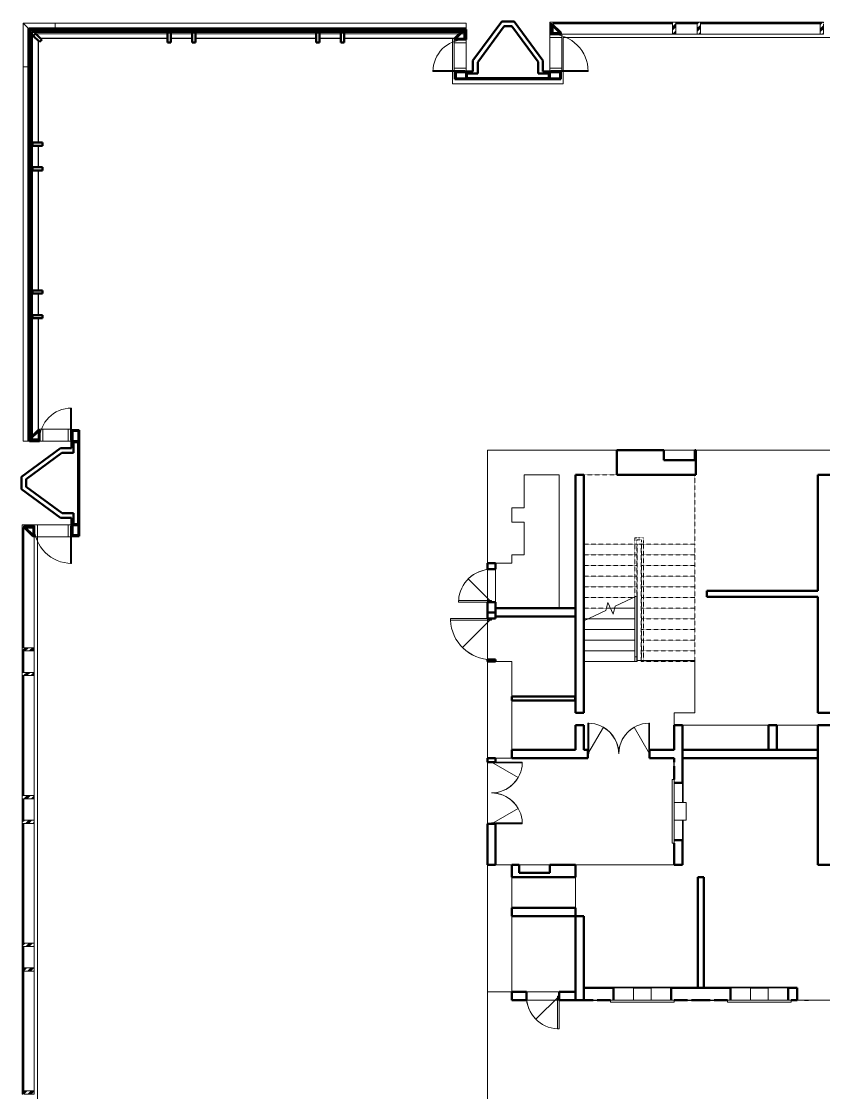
# Model space of a CAD drawing. Header units: millimetres. Extents: x 8533 to 398112, y -117646 to 105276.
# Drawn here: x 13610 to 33150, y 79175 to 105276 of the extents above; entities that cross this region are included whole.
import ezdxf

# ---------------------------------------------------------------- set-up
doc = ezdxf.new("R2010")
doc.units = ezdxf.units.MM
doc.linetypes.add('架空线', pattern=[3.97, 2.38, -1.59])
for name, color, linetype, lineweight in [('A-DOOR', 31, 'Continuous', 13), ('A-FLOR', 192, 'Continuous', 13), ('A-FLOR-HRAL', 11, 'Continuous', 13), ('A-GENM', 13, 'Continuous', 13), ('A-GLAZ', 151, 'Continuous', 13), ('A-GLAZ-CURT', 52, 'Continuous', 13), ('A-GLAZ-CWMG', 51, 'Continuous', 13), ('A-WALL', 113, 'Continuous', 13), ('A-WALL-PATT', 111, 'Continuous', 13), ('S-STRS', 31, 'Continuous', 13), ('S-STRS-MBND', 31, '架空线', 13)]:
    doc.layers.add(name, color=color, linetype=linetype, lineweight=lineweight)
pattern_1 = [(0, (0, 0), (0, 100), [])]

# ---------------------------------------------------------------- blocks, each defined once
blk = doc.blocks.new('防火门A-单扇1 - 单扇防火门-FM甲0822MW-1954365-10F_ARC_46_000_')
at = {"layer": 'A-GENM'}
for p, q in [((400, 0), (-166, -566)), ((400, 0), (360, 0)), ((360, 0), (360, -800)), ((400, -800), (400, -100)), ((360, -800), (400, -800))]:
    blk.add_line(p, q, dxfattribs=at)
for end in [267.134, 225]:
    blk.add_arc((400, 0), 800, 180, end, dxfattribs=at)
blk = doc.blocks.new('防火门A-双扇1 - 双扇防火门-FM甲1523KQ-1601239-10F_ARC_46_000_')
at = {"layer": 'A-GENM'}
for p, q in [((-750, 100), (-750, 750)), ((-750, 750), (-730, 750)), ((-750, 0), (-375, 650)), ((-730, 750), (-730, 0)), ((750, 0), (375, 650)), ((730, 0), (730, 750)), ((730, 750), (750, 750)), ((750, 750), (750, 100)), ((-730, 0), (-750, 0)), ((750, 0), (730, 0))]:
    blk.add_line(p, q, dxfattribs=at)
for centre, start, end in [((-750, 0), 0, 88.4719), ((-750, 0), 0, 60), ((750, 0), 91.5281, 180), ((750, 0), 120, 180)]:
    blk.add_arc(centre, 750, start, end, dxfattribs=at)
blk = doc.blocks.new('大门构件2 - 大门构件-1944663-10F_ARC_46_000_')
at = {"layer": 'A-WALL', "lineweight": 50}
for p, q in [((25310, -13020), (24610, -13971)), ((25610, -13020), (25310, -13020)), ((26310, -13971), (25610, -13020)), ((24725, -14011), (25368, -13135)), ((25368, -13135), (25552, -13135)), ((25552, -13135), (26195, -14008)), ((24610, -13971), (24610, -14241)), ((24725, -14291), (24725, -14011)), ((26195, -14008), (26195, -14290)), ((26310, -14240), (26310, -13971)), ((24610, -14241), (24460, -14241)), ((24460, -14241), (24460, -14291)), ((24460, -14291), (24725, -14291)), ((26195, -14290), (26460, -14290)), ((26460, -14240), (26310, -14240)), ((26460, -14290), (26460, -14240)), ((26460, -14400), (24460, -14400)), ((24460, -14400), (24460, -14430)), ((24460, -14430), (26460, -14430)), ((26460, -14430), (26460, -14400)), ((14560, -23420), (13610, -24120)), ((14830, -23420), (14560, -23420)), ((14880, -23270), (14830, -23270)), ((14830, -23270), (14830, -23420)), ((14880, -23535), (14880, -23270)), ((15020, -23270), (14990, -23270)), ((14990, -23270), (14990, -25270)), ((15020, -25270), (15020, -23270)), ((13725, -24178), (14598, -23535)), ((14598, -23535), (14880, -23535)), ((13610, -24120), (13610, -24420)), ((13725, -24362), (13725, -24178)), ((13610, -24420), (14560, -25120)), ((14601, -25005), (13725, -24362)), ((14881, -25005), (14601, -25005)), ((14881, -25270), (14881, -25005)), ((14560, -25120), (14831, -25120)), ((14831, -25120), (14831, -25270)), ((14831, -25270), (14881, -25270)), ((14990, -25270), (15020, -25270))]:
    blk.add_line(p, q, dxfattribs=at)
blk = doc.blocks.new('电梯门 造型 3 - 电梯门 造型 3-2034029-10F_ARC_46_000_')
at = {"layer": 'A-DOOR'}
for p, q in [((-775, 150), (775, 150)), ((-775, 150), (-775, 100)), ((775, 100), (-775, 100)), ((-215, 100), (-215, -192)), ((215, 100), (215, -192)), ((775, 100), (775, 150)), ((1200, 105), (1100, 105)), ((1100, 105), (1100, 100)), ((1100, 100), (1200, 100)), ((1126, 107), (1126, 105)), ((1126, 107), (1127, 107)), ((1127, 107), (1126, 107)), ((1126, 107), (1126, 105)), ((1126, 107), (1176, 107)), ((1127, 107), (1126, 107)), ((1127, 108), (1151, 108)), ((1127, 105), (1127, 108)), ((1151, 108), (1174, 108)), ((1151, 108), (1151, 105)), ((1174, 108), (1174, 105)), ((1175, 107), (1176, 107)), ((1176, 107), (1175, 107)), ((1176, 107), (1175, 107)), ((1176, 105), (1176, 107)), ((1176, 105), (1176, 107)), ((1200, 100), (1200, 105)), ((-215, -100), (-700, -100)), ((-700, -100), (-700, -120)), ((-700, -120), (-215, -120)), ((215, -192), (-215, -192)), ((700, -100), (215, -100)), ((215, -120), (700, -120)), ((700, -120), (700, -100))]:
    blk.add_line(p, q, dxfattribs=at)
blk = doc.blocks.new('电梯门 造型 3 - 电梯门 造型 3-2034079-10F_ARC_46_000_')
at = {"layer": 'A-DOOR'}
for p, q in [((-1200, 155), (-1200, 150)), ((-1100, 155), (-1200, 155)), ((-1200, 150), (-1100, 150)), ((-1176, 157), (-1176, 155)), ((-1175, 157), (-1176, 157)), ((-1176, 157), (-1175, 157)), ((-1176, 157), (-1176, 155)), ((-1175, 157), (-1176, 157)), ((-1176, 157), (-1126, 157)), ((-1174, 158), (-1151, 158)), ((-1174, 155), (-1174, 158)), ((-1151, 158), (-1127, 158)), ((-1151, 155), (-1151, 158)), ((-1127, 158), (-1127, 155)), ((-1126, 157), (-1127, 157)), ((-1127, 157), (-1126, 157)), ((-1126, 157), (-1127, 157)), ((-1126, 155), (-1126, 157)), ((-1126, 155), (-1126, 157)), ((-1100, 150), (-1100, 155)), ((-775, 200), (775, 200)), ((-775, 200), (-775, 150)), ((775, 150), (-775, 150)), ((-215, 150), (-215, -142)), ((215, 150), (215, -142)), ((775, 150), (775, 200)), ((1200, 155), (1100, 155)), ((1100, 155), (1100, 150)), ((1100, 150), (1200, 150)), ((1126, 157), (1126, 155)), ((1126, 157), (1127, 157)), ((1127, 157), (1126, 157)), ((1126, 157), (1126, 155)), ((1126, 157), (1176, 157)), ((1127, 157), (1126, 157)), ((1127, 158), (1151, 158)), ((1127, 155), (1127, 158)), ((1151, 158), (1174, 158)), ((1151, 158), (1151, 155)), ((1174, 158), (1174, 155)), ((1175, 157), (1176, 157)), ((1176, 157), (1175, 157)), ((1176, 157), (1175, 157)), ((1176, 155), (1176, 157)), ((1176, 155), (1176, 157)), ((1200, 150), (1200, 155)), ((0, -150), (-700, -150)), ((-700, -150), (-700, -170)), ((-700, -170), (0, -170)), ((215, -142), (-215, -142)), ((700, -150), (0, -150)), ((0, -150), (0, -170)), ((0, -170), (0, -150)), ((0, -170), (700, -170)), ((700, -170), (700, -150))]:
    blk.add_line(p, q, dxfattribs=at)
blk = doc.blocks.new('防火门A-双扇1 - 双扇防火门-FM甲1523MW-1698228-10F_ARC_46_000_')
at = {"layer": 'A-GENM'}
for p, q in [((-750, 100), (-750, 750)), ((-750, 750), (-730, 750)), ((-750, 0), (-375, 650)), ((-730, 750), (-730, 0)), ((750, 0), (375, 650)), ((730, 0), (730, 750)), ((730, 750), (750, 750)), ((750, 750), (750, 100)), ((-730, 0), (-750, 0)), ((750, 0), (730, 0))]:
    blk.add_line(p, q, dxfattribs=at)
for centre, start, end in [((-750, 0), 0, 88.4719), ((-750, 0), 0, 60), ((750, 0), 91.5281, 180), ((750, 0), 120, 180)]:
    blk.add_arc(centre, 750, start, end, dxfattribs=at)
blk = doc.blocks.new('G2 - G26-1945658-10F_ARC_46_000_')
at = {"layer": 'A-WALL-PATT'}
h = blk.add_hatch(dxfattribs=at)
h.set_pattern_fill('FP_1', color=256, style=0, pattern_type=2)
h.set_pattern_definition(pattern_1)
h.paths.add_polyline_path([(13822, -14124), (13865, -14124), (13865, -13276), (14434, -13276), (14434, -13233), (13822, -13233), (13822, -13427)], flags=0)
h = blk.add_hatch(dxfattribs=at)
h.set_pattern_fill('FP_1', color=256, style=0, pattern_type=2)
h.set_pattern_definition(pattern_1)
h.paths.add_polyline_path([(13865, -23250), (13865, -14124), (13822, -14124), (13822, -23250), (13855, -23250)], flags=0)
at = {"layer": 'A-WALL'}
for p, q in [((14434, -13064), (13654, -13064)), ((13654, -13064), (13785, -13195)), ((13654, -14124), (13654, -13064)), ((13766, -13195), (13778, -13195)), ((13766, -13195), (13766, -23250)), ((13778, -13195), (13798, -13195)), ((13778, -23250), (13778, -13195)), ((13798, -13189), (13798, -13176)), ((24440, -13176), (13798, -13176)), ((13798, -13209), (13798, -13189)), ((13798, -13189), (24440, -13189)), ((13798, -13195), (13798, -23250)), ((13798, -13209), (13822, -13233)), ((24440, -13209), (13798, -13209)), ((13938, -13295), (13955, -13312)), ((14434, -13064), (14434, -13176)), ((14434, -13176), (14434, -13064)), ((14434, -13064), (24440, -13064)), ((14434, -13209), (14434, -13233)), ((14434, -13233), (14434, -13209)), ((17172, -13288), (17172, -13276)), ((17252, -13276), (17252, -13288)), ((17771, -13288), (17771, -13276)), ((17851, -13276), (17851, -13288)), ((20792, -13288), (20792, -13276)), ((20872, -13276), (20872, -13288)), ((21391, -13288), (21391, -13276)), ((21471, -13276), (21471, -13288)), ((24440, -13064), (24440, -13176)), ((24440, -13176), (24440, -13189)), ((24440, -13189), (24440, -13209)), ((24440, -13209), (24440, -13218)), ((13898, -13368), (13880, -13350)), ((13964, -13321), (17172, -13321)), ((14017, -13490), (14017, -15974)), ((14028, -15974), (14028, -13501)), ((17172, -13427), (14068, -13427)), ((14078, -13438), (17172, -13438)), ((17252, -13321), (17771, -13321)), ((17771, -13427), (17252, -13427)), ((17252, -13438), (17771, -13438)), ((17851, -13321), (20792, -13321)), ((20792, -13427), (17851, -13427)), ((17851, -13438), (20792, -13438)), ((20872, -13321), (21391, -13321)), ((21391, -13427), (20872, -13427)), ((20872, -13438), (21391, -13438)), ((21471, -13321), (24276, -13321)), ((24170, -13427), (21471, -13427)), ((21471, -13438), (24169, -13438)), ((24187, -13438), (24400, -13438)), ((24400, -13427), (24198, -13427)), ((24305, -13321), (24400, -13321)), ((13766, -14124), (13654, -14124)), ((13654, -23250), (13654, -14124)), ((13654, -14124), (13766, -14124)), ((13822, -14124), (13798, -14124)), ((13798, -14124), (13822, -14124)), ((13865, -15974), (13878, -15974)), ((13878, -16054), (13865, -16054)), ((14017, -16054), (14017, -16574)), ((14028, -16574), (14028, -16054)), ((13865, -16574), (13878, -16574)), ((13878, -16654), (13865, -16654)), ((14017, -16654), (14017, -19574)), ((14028, -19574), (14028, -16654)), ((13865, -19574), (13878, -19574)), ((13878, -19654), (13865, -19654)), ((14017, -19654), (14017, -20174)), ((14028, -20174), (14028, -19654)), ((13865, -20174), (13878, -20174)), ((13878, -20254), (13865, -20254)), ((14017, -20254), (14017, -22979)), ((14028, -22979), (14028, -20254)), ((14017, -23007), (14017, -23210)), ((14028, -23210), (14028, -22996)), ((13766, -23250), (13654, -23250)), ((13778, -23250), (13766, -23250)), ((13798, -23250), (13778, -23250)), ((13806, -23250), (13798, -23250))]:
    blk.add_line(p, q, dxfattribs=at)
at = {"layer": 'A-WALL', "lineweight": 50}
for p, q in [((14434, -13233), (13822, -13233)), ((13822, -13233), (13822, -14124)), ((13865, -14124), (13865, -13276)), ((13865, -13276), (14434, -13276)), ((14434, -13276), (14434, -13233)), ((14434, -13233), (14434, -13276)), ((24440, -13233), (14434, -13233)), ((14434, -13276), (24440, -13276)), ((17252, -13288), (17172, -13288)), ((17172, -13288), (17172, -13537)), ((17252, -13537), (17252, -13288)), ((17851, -13288), (17771, -13288)), ((17771, -13288), (17771, -13537)), ((17851, -13537), (17851, -13288)), ((20872, -13288), (20792, -13288)), ((20792, -13288), (20792, -13537)), ((20872, -13537), (20872, -13288)), ((21471, -13288), (21391, -13288)), ((21391, -13288), (21391, -13537)), ((21471, -13537), (21471, -13288)), ((24379, -13218), (24169, -13428)), ((24183, -13443), (24387, -13238)), ((24440, -13218), (24379, -13218)), ((24387, -13238), (24400, -13238)), ((24400, -13238), (24400, -13443)), ((24440, -13463), (24440, -13218)), ((24440, -13276), (24440, -13233)), ((26541, -13084), (26500, -13084)), ((26500, -13084), (26500, -13329)), ((26520, -13309), (26520, -13104)), ((26520, -13104), (26532, -13104)), ((26737, -13309), (26520, -13309)), ((26532, -13104), (26737, -13309)), ((26751, -13294), (26541, -13084)), ((26751, -13329), (26751, -13294)), ((13955, -13312), (13898, -13368)), ((13898, -13368), (14047, -13521)), ((14104, -13465), (13955, -13312)), ((14047, -13521), (14104, -13465)), ((17172, -13537), (17252, -13537)), ((17771, -13537), (17851, -13537)), ((20792, -13537), (20872, -13537)), ((21391, -13537), (21471, -13537)), ((24169, -13428), (24169, -13463)), ((24169, -13463), (24440, -13463)), ((24400, -13443), (24183, -13443)), ((26500, -13329), (26751, -13329)), ((13822, -14124), (13865, -14124)), ((13865, -14124), (13822, -14124)), ((13822, -14124), (13822, -23250)), ((13865, -23250), (13865, -14124)), ((24169, -14240), (24169, -14430)), ((24189, -14410), (24189, -14260)), ((24189, -14260), (24440, -14260)), ((24460, -14240), (24412, -14240)), ((24440, -14260), (24440, -14410)), ((24460, -14430), (24460, -14240)), ((26508, -14240), (26460, -14240)), ((26460, -14240), (26460, -14430)), ((26480, -14410), (26480, -14260)), ((26480, -14260), (26731, -14260)), ((26731, -14260), (26731, -14410)), ((26751, -14430), (26751, -14240)), ((24169, -14430), (24460, -14430)), ((24440, -14410), (24189, -14410)), ((26460, -14430), (26751, -14430)), ((26731, -14410), (26480, -14410)), ((14126, -15974), (13878, -15974)), ((13878, -15974), (13878, -16054)), ((13878, -16054), (14126, -16054)), ((14126, -16054), (14126, -15974)), ((14126, -16574), (13878, -16574)), ((13878, -16574), (13878, -16654)), ((13878, -16654), (14126, -16654)), ((14126, -16654), (14126, -16574)), ((14126, -19574), (13878, -19574)), ((13878, -19574), (13878, -19654)), ((14126, -19654), (14126, -19574)), ((13878, -19654), (14126, -19654)), ((14126, -20174), (13878, -20174)), ((13878, -20174), (13878, -20254)), ((13878, -20254), (14126, -20254)), ((14126, -20254), (14126, -20174)), ((14016, -22979), (13806, -23189)), ((13806, -23189), (13806, -23250)), ((13826, -23197), (14031, -22993)), ((13826, -23210), (13826, -23197)), ((14031, -23210), (13826, -23210)), ((14051, -22979), (14016, -22979)), ((14031, -22993), (14031, -23210)), ((14051, -23250), (14051, -22979)), ((15020, -22979), (14830, -22979)), ((14830, -23222), (14830, -23270)), ((14850, -23250), (14850, -22999)), ((14850, -22999), (15000, -22999)), ((15000, -22999), (15000, -23250)), ((15020, -23270), (15020, -22979)), ((13806, -23250), (14051, -23250)), ((13822, -23250), (13865, -23250)), ((14830, -23270), (15020, -23270)), ((15000, -23250), (14850, -23250)), ((13921, -25311), (13676, -25311)), ((13676, -25311), (13676, -25352)), ((13921, -25562), (13921, -25311)), ((15020, -25271), (14830, -25271)), ((14830, -25271), (14830, -25318)), ((14850, -25291), (15000, -25291)), ((14850, -25542), (14850, -25291)), ((15000, -25291), (15000, -25542)), ((15020, -25562), (15020, -25271)), ((13676, -25352), (13886, -25562)), ((13696, -25343), (13696, -25331)), ((13696, -25331), (13901, -25331)), ((13901, -25548), (13696, -25343)), ((13886, -25562), (13921, -25562)), ((13901, -25331), (13901, -25548)), ((14830, -25562), (15020, -25562)), ((15000, -25542), (14850, -25542))]:
    blk.add_line(p, q, dxfattribs=at)
blk = doc.blocks.new('系统嵌板 - 玻璃-1965341-10F_ARC_46_000_')
at = {"layer": 'A-GLAZ-CURT'}
h = blk.add_hatch(dxfattribs=at)
h.set_pattern_fill('FP_4', color=256, style=0, pattern_type=2)
h.set_pattern_definition([(90, (-26825.57, -13657.36), (-100, 6e-15), [])])
h.paths.add_polyline_path([(1455, 13), (-1455, 13), (-1455, -13), (1455, -13), (1455, -4)], flags=0)
at = {"layer": 'A-GLAZ-CURT', "lineweight": 18}
for p, q in [((1455, 13), (-1455, 13)), ((-1455, 13), (-1455, -13)), ((1455, -13), (1455, 13)), ((-1455, -13), (1455, -13))]:
    blk.add_line(p, q, dxfattribs=at)
blk = doc.blocks.new('窗嵌板_上悬无框铝窗 - 窗嵌板_上悬无框铝窗-1965342-10F_ARC_46_000_')
at = {"layer": 'A-GLAZ'}
for p, q in [((-260, -12.5), (-260, 12.5)), ((-260, 12.5), (260, 12.5)), ((260, 12.5), (260, -12.5)), ((260, -12.5), (-260, -12.5))]:
    blk.add_line(p, q, dxfattribs=at)
blk = doc.blocks.new('系统嵌板 - 玻璃-1965070-10F_ARC_46_000_')
at = {"layer": 'A-GLAZ-CURT'}
h = blk.add_hatch(dxfattribs=at)
h.set_pattern_fill('FP_5', color=256, style=0, pattern_type=2)
h.set_pattern_definition([(90, (-30420.72, -13657.36), (-100, 6e-15), [])])
h.paths.add_polyline_path([(1460, 13), (-1460, 13), (-1460, -13), (1460, -13), (1460, -4)], flags=0)
at = {"layer": 'A-GLAZ-CURT', "lineweight": 18}
for p, q in [((1460, 13), (-1460, 13)), ((-1460, 13), (-1460, -13)), ((1460, -13), (1460, 13)), ((-1460, -13), (1460, -13))]:
    blk.add_line(p, q, dxfattribs=at)
blk = doc.blocks.new('系统嵌板 - 玻璃-V4-10F_ARC_46_000_')
at = {"layer": 'A-GLAZ-CURT'}
h = blk.add_hatch(dxfattribs=at)
h.set_pattern_fill('FP_6', color=256, style=0, pattern_type=2)
h.set_pattern_definition([(90, (-34020.72, -13657.36), (-100, 6e-15), [])])
h.paths.add_polyline_path([(1460, -13), (1460, 13), (-1460, 13), (-1460, -13), (333, -13)], flags=0)
at = {"layer": 'A-GLAZ-CURT', "lineweight": 18}
for p, q in [((1460, 13), (-1460, 13)), ((-1460, 13), (-1460, -13)), ((1460, -13), (1460, 13)), ((-1460, -13), (1460, -13))]:
    blk.add_line(p, q, dxfattribs=at)
blk = doc.blocks.new('系统嵌板 - 玻璃-V5-10F_ARC_46_000_')
at = {"layer": 'A-GLAZ-CURT'}
h = blk.add_hatch(dxfattribs=at)
h.set_pattern_fill('FP_7', color=256, style=0, pattern_type=2)
h.set_pattern_definition([(90, (-37620.72, -13657.36), (-100, 6e-15), [])])
h.paths.add_polyline_path([(1460, -4), (1460, 13), (-1460, 13), (-1460, -12), (1460, -12)], flags=0)
at = {"layer": 'A-GLAZ-CURT', "lineweight": 18}
for p, q in [((1460, 13), (-1460, 13)), ((-1460, 13), (-1460, -12)), ((1460, -12), (1460, 13)), ((-1460, -12), (1460, -12))]:
    blk.add_line(p, q, dxfattribs=at)
blk = doc.blocks.new('矩形竖梃 - 80 x 292-V6-10F_ARC_46_000_')
at = {"layer": 'A-GLAZ-CWMG'}
h = blk.add_hatch(dxfattribs=at)
h.set_pattern_fill('FP_9', color=256, style=0, pattern_type=2)
h.set_pattern_definition([(315, (25290.43, 13657.36), (88.38835, 88.38835), []), (315, (25290.43, 13626.11), (176.7767, 0), []), (315, (25290.43, 13688.61), (176.7767, 0), [])])
h.paths.add_polyline_path([(-80, -229), (-80, -264), (0, -264), (0, 28), (-80, 28), (-80, -37), (-61, -19), (-53, -39), (-80, -66), (-80, -75)], flags=0)
for p, q in [((0, 28), (-80, 28)), ((-80, 28), (-80, -264)), ((0, -264), (0, 28)), ((-80, -264), (0, -264))]:
    blk.add_line(p, q, dxfattribs=at)
blk = doc.blocks.new('矩形竖梃 - 80 x 292-V10-10F_ARC_46_000_')
at = {"layer": 'A-GLAZ-CWMG'}
for p, q in [((13629, -39081), (13629, -36161)), ((13921, -36161), (13921, -39081))]:
    blk.add_line(p, q, dxfattribs=at)
blk = doc.blocks.new('矩形竖梃 - 80 x 292-V9-10F_ARC_46_000_')
at = {"layer": 'A-GLAZ-CWMG'}
for p, q in [((13629, -39681), (13629, -39161)), ((13921, -39161), (13921, -39681))]:
    blk.add_line(p, q, dxfattribs=at)
blk = doc.blocks.new('矩形竖梃 - 80 x 292-1965288-10F_ARC_46_000_')
at = {"layer": 'A-GLAZ-CWMG'}
for p, q in [((13629, -28281), (13629, -25370)), ((13921, -25370), (13921, -28281))]:
    blk.add_line(p, q, dxfattribs=at)
blk = doc.blocks.new('系统嵌板 - 玻璃-1965267-10F_ARC_46_000_')
at = {"layer": 'A-GLAZ-CURT', "lineweight": 18}
for p, q in [((1455, 12), (-1455, 12)), ((-1455, 12), (-1455, -12)), ((1455, -12), (1455, 12)), ((-1455, -12), (1455, -12))]:
    blk.add_line(p, q, dxfattribs=at)
blk = doc.blocks.new('窗嵌板_上悬无框铝窗 - 窗嵌板_上悬无框铝窗-1965196-10F_ARC_46_000_')
at = {"layer": 'A-GLAZ'}
for p, q in [((260, 12.5), (-260, 12.5)), ((-260, 12.5), (-260, -12.5)), ((260, -12.5), (260, 12.5)), ((-260, -12.5), (260, -12.5))]:
    blk.add_line(p, q, dxfattribs=at)
blk = doc.blocks.new('系统嵌板 - 玻璃-V13-10F_ARC_46_000_')
at = {"layer": 'A-GLAZ-CURT', "lineweight": 18}
for p, q in [((1460, 12.5), (-1460, 12.5)), ((-1460, 12.5), (-1460, -12.5)), ((1460, -12.5), (1460, 12.5)), ((-1460, -12.5), (1460, -12.5))]:
    blk.add_line(p, q, dxfattribs=at)
blk = doc.blocks.new('矩形竖梃 - 80 x 292-V17-10F_ARC_46_000_')
at = {"layer": 'A-GLAZ-CWMG'}
h = blk.add_hatch(dxfattribs=at)
h.set_pattern_fill('FP_18', color=256, style=0, pattern_type=2)
h.set_pattern_definition([(225, (26479.86, -13068.15), (88.38835, -88.38835), []), (225, (26448.61, -13068.15), (1e-14, -176.7767), []), (225, (26511.11, -13068.15), (1e-14, -176.7767), [])])
h.paths.add_polyline_path([(0, 264), (-80, 264), (-80, 63), (-52, 36), (-61, 16), (-80, 35), (-80, -28), (0, -28), (0, 241)], flags=0)
for p, q in [((0, 264), (-80, 264)), ((-80, 264), (-80, -28)), ((0, -28), (0, 264)), ((-80, -28), (0, -28))]:
    blk.add_line(p, q, dxfattribs=at)
blk = doc.blocks.new('矩形竖梃 - 80 x 292-1965133-10F_ARC_46_000_')
at = {"layer": 'A-GLAZ-CWMG'}
for p, q in [((56498, -39081), (56498, -36161)), ((56790, -36161), (56790, -39081))]:
    blk.add_line(p, q, dxfattribs=at)
blk = doc.blocks.new('矩形竖梃 - 80 x 292-1965132-10F_ARC_46_000_')
at = {"layer": 'A-GLAZ-CWMG'}
for p, q in [((56498, -39681), (56498, -39161)), ((56790, -39161), (56790, -39681))]:
    blk.add_line(p, q, dxfattribs=at)
blk = doc.blocks.new('矩形竖梃 - 80 x 292-V19-10F_ARC_46_000_')
at = {"layer": 'A-GLAZ-CWMG'}
for p, q in [((26560, -13056), (26560, -13040)), ((26560, -13040), (29470, -13040)), ((26560, -13103), (26560, -13081)), ((26560, -13309), (26560, -13132)), ((26560, -13332), (26560, -13329)), ((29470, -13332), (26560, -13332))]:
    blk.add_line(p, q, dxfattribs=at)
blk = doc.blocks.new('防火门A-单扇1 - 单扇防火门-FM甲1023BXG-1960362-10F_ARC_46_000_')
at = {"layer": 'A-GENM'}
for p, q in [((460, 0), (460, 1000)), ((460, 1000), (500, 1000)), ((500, 1000), (500, 100)), ((500, 0), (-207, 707)), ((500, 0), (460, 0))]:
    blk.add_line(p, q, dxfattribs=at)
for start in [92.2924, 135]:
    blk.add_arc((500, 0), 1000, start, 180, dxfattribs=at)
blk = doc.blocks.new('矩形竖梃 - 80 x 292-V28-10F_ARC_46_000_')
at = {"layer": 'A-GLAZ-CWMG'}
h = blk.add_hatch(dxfattribs=at)
h.set_pattern_fill('FP_28', color=256, style=0, pattern_type=2)
h.set_pattern_definition([(315, (-29509.91, -13068.15), (88.38835, 88.38835), []), (315, (-29478.66, -13068.15), (176.7767, 0), []), (315, (-29541.16, -13068.15), (176.7767, 0), [])])
h.paths.add_polyline_path([(-40, 264), (40, 264), (40, -28), (-40, -28), (-40, 12.5)], flags=0)
for p, q in [((-40, 264), (40, 264)), ((-40, -28), (-40, 264)), ((40, 264), (40, 12.5)), ((40, -28), (-40, -28)), ((40, -12.5), (40, -28))]:
    blk.add_line(p, q, dxfattribs=at)
blk = doc.blocks.new('矩形竖梃 - 80 x 292-V29-10F_ARC_46_000_')
at = {"layer": 'A-GLAZ-CWMG'}
h = blk.add_hatch(dxfattribs=at)
h.set_pattern_fill('FP_29', color=256, style=0, pattern_type=2)
h.set_pattern_definition([(315, (-30109.91, -13068.15), (88.38835, 88.38835), []), (315, (-30078.66, -13068.15), (176.7767, 0), []), (315, (-30141.16, -13068.15), (176.7767, 0), [])])
h.paths.add_polyline_path([(-40, 264), (40, 264), (40, -28), (-40, -28), (-40, 12.5)], flags=0)
for p, q in [((-40, 264), (40, 264)), ((-40, 12.5), (-40, 264)), ((40, 264), (40, -28)), ((-40, -28), (-40, -12.5)), ((40, -28), (-40, -28))]:
    blk.add_line(p, q, dxfattribs=at)
blk = doc.blocks.new('矩形竖梃 - 80 x 292-V30-10F_ARC_46_000_')
at = {"layer": 'A-GLAZ-CWMG'}
h = blk.add_hatch(dxfattribs=at)
h.set_pattern_fill('FP_30', color=256, style=0, pattern_type=2)
h.set_pattern_definition([(315, (-33109.91, -13068.15), (88.38835, 88.38835), []), (315, (-33078.66, -13068.15), (176.7767, 0), []), (315, (-33141.16, -13068.15), (176.7767, 0), [])])
h.paths.add_polyline_path([(-40, 264), (40, 264), (40, -28), (-40, -28), (-40, 12.5)], flags=0)
for p, q in [((-40, 264), (40, 264)), ((-40, -28), (-40, 264)), ((40, 264), (40, 12.5)), ((40, -28), (-40, -28)), ((40, -12.5), (40, -28))]:
    blk.add_line(p, q, dxfattribs=at)
blk = doc.blocks.new('矩形竖梃 - 80 x 292-1965340-10F_ARC_46_000_')
at = {"layer": 'A-GLAZ-CWMG'}
h = blk.add_hatch(dxfattribs=at)
h.set_pattern_fill('FP_36', color=256, style=0, pattern_type=2)
h.set_pattern_definition([(225, (-28320.72, 13657.36), (88.38835, -88.38835), []), (225, (-28320.72, 13626.11), (1e-14, -176.7767), []), (225, (-28320.72, 13688.61), (1e-14, -176.7767), [])])
h.paths.add_polyline_path([(40, -264), (-40, -264), (-40, 28), (40, 28), (40, -75)], flags=0)
for p, q in [((-40, 28), (40, 28)), ((-40, -264), (-40, 28)), ((40, 28), (40, 13)), ((40, -12), (40, -264)), ((40, -264), (-40, -264))]:
    blk.add_line(p, q, dxfattribs=at)
blk = doc.blocks.new('矩形竖梃 - 80 x 292-V36-10F_ARC_46_000_')
at = {"layer": 'A-GLAZ-CWMG'}
h = blk.add_hatch(dxfattribs=at)
h.set_pattern_fill('FP_37', color=256, style=0, pattern_type=2)
h.set_pattern_definition([(225, (-28920.72, 13657.36), (88.38835, -88.38835), []), (225, (-28920.72, 13626.11), (1e-14, -176.7767), []), (225, (-28920.72, 13688.61), (1e-14, -176.7767), [])])
h.paths.add_polyline_path([(40, 4), (40, -264), (-40, -264), (-40, 28), (40, 28), (40, 12)], flags=0)
for p, q in [((-40, 28), (40, 28)), ((-40, 12), (-40, 28)), ((40, 28), (40, -264)), ((-40, -264), (-40, -12)), ((40, -264), (-40, -264))]:
    blk.add_line(p, q, dxfattribs=at)
blk = doc.blocks.new('矩形竖梃 - 80 x 292-V37-10F_ARC_46_000_')
at = {"layer": 'A-GLAZ-CWMG'}
h = blk.add_hatch(dxfattribs=at)
h.set_pattern_fill('FP_38', color=256, style=0, pattern_type=2)
h.set_pattern_definition([(225, (-31920.72, 13657.36), (88.38835, -88.38835), []), (225, (-31920.72, 13626.11), (1e-14, -176.7767), []), (225, (-31920.72, 13688.61), (1e-14, -176.7767), [])])
h.paths.add_polyline_path([(40, -264), (-40, -264), (-40, 28), (40, 28), (40, -75)], flags=0)
for p, q in [((-40, 28), (40, 28)), ((-40, -264), (-40, 28)), ((40, 28), (40, 12)), ((40, -13), (40, -264)), ((40, -264), (-40, -264))]:
    blk.add_line(p, q, dxfattribs=at)
blk = doc.blocks.new('矩形竖梃 - 80 x 292-V38-10F_ARC_46_000_')
at = {"layer": 'A-GLAZ-CWMG'}
h = blk.add_hatch(dxfattribs=at)
h.set_pattern_fill('FP_39', color=256, style=0, pattern_type=2)
h.set_pattern_definition([(225, (-32520.72, 13657.36), (88.38835, -88.38835), []), (225, (-32520.72, 13626.11), (1e-14, -176.7767), []), (225, (-32520.72, 13688.61), (1e-14, -176.7767), [])])
h.paths.add_polyline_path([(40, 4), (40, -264), (-40, -264), (-40, 28), (40, 28), (40, 13)], flags=0)
for p, q in [((-40, 28), (40, 28)), ((-40, 13), (-40, 28)), ((40, 28), (40, -264)), ((-40, -264), (-40, -12)), ((40, -264), (-40, -264))]:
    blk.add_line(p, q, dxfattribs=at)
blk = doc.blocks.new('矩形竖梃 - 80 x 292-V39-10F_ARC_46_000_')
at = {"layer": 'A-GLAZ-CWMG'}
h = blk.add_hatch(dxfattribs=at)
h.set_pattern_fill('FP_40', color=256, style=0, pattern_type=2)
h.set_pattern_definition([(225, (-35520.72, 13657.36), (88.38835, -88.38835), []), (225, (-35520.72, 13626.11), (1e-14, -176.7767), []), (225, (-35520.72, 13688.61), (1e-14, -176.7767), [])])
h.paths.add_polyline_path([(40, -264), (-40, -264), (-40, 28), (40, 28), (40, -75)], flags=0)
for p, q in [((-40, 28), (40, 28)), ((-40, -264), (-40, 28)), ((40, 28), (40, 13)), ((40, -12), (40, -264)), ((40, -264), (-40, -264))]:
    blk.add_line(p, q, dxfattribs=at)
blk = doc.blocks.new('矩形竖梃 - 80 x 292-V40-10F_ARC_46_000_')
at = {"layer": 'A-GLAZ-CWMG'}
h = blk.add_hatch(dxfattribs=at)
h.set_pattern_fill('FP_41', color=256, style=0, pattern_type=2)
h.set_pattern_definition([(225, (-36120.72, 13657.36), (88.38835, -88.38835), []), (225, (-36120.72, 13626.11), (1e-14, -176.7767), []), (225, (-36120.72, 13688.61), (1e-14, -176.7767), [])])
h.paths.add_polyline_path([(40, 4), (40, -264), (-40, -264), (-40, 28), (40, 28), (40, 12)], flags=0)
for p, q in [((-40, 28), (40, 28)), ((-40, 12), (-40, 28)), ((40, 28), (40, -264)), ((-40, -264), (-40, -12)), ((40, -264), (-40, -264))]:
    blk.add_line(p, q, dxfattribs=at)
blk = doc.blocks.new('矩形竖梃 - 80 x 292-V41-10F_ARC_46_000_')
at = {"layer": 'A-GLAZ-CWMG'}
h = blk.add_hatch(dxfattribs=at)
h.set_pattern_fill('FP_42', color=256, style=0, pattern_type=2)
h.set_pattern_definition([(225, (-39120.72, 13657.36), (88.38835, -88.38835), []), (225, (-39120.72, 13626.11), (1e-14, -176.7767), []), (225, (-39120.72, 13688.61), (1e-14, -176.7767), [])])
h.paths.add_polyline_path([(40, -75), (40, -264), (-40, -264), (-40, 28), (40, 28), (40, -13)], flags=0)
for p, q in [((-40, 28), (40, 28)), ((-40, -264), (-40, 28)), ((40, 28), (40, 12)), ((40, -13), (40, -264)), ((40, -264), (-40, -264))]:
    blk.add_line(p, q, dxfattribs=at)
blk = doc.blocks.new('门嵌板_单开门2 - 门嵌板_单开门2-1986482-10F_ARC_46_000_')
at = {"layer": 'A-DOOR'}
for p, q in [((389, 0), (364, 0)), ((364, -777), (364, 0)), ((389, 0), (389, -777)), ((389, -777), (364, -777))]:
    blk.add_line(p, q, dxfattribs=at)
blk.add_arc((389, 0), 777, 180, 270, dxfattribs=at)
blk = doc.blocks.new('矩形竖梃 - 80 x 292-1985754-10F_ARC_46_000_')
at = {"layer": 'A-GLAZ-CWMG'}
for p, q in [((-80, -28), (-80, 264)), ((-80, 264), (-25, 264)), ((0, -28), (-80, -28))]:
    blk.add_line(p, q, dxfattribs=at)
blk = doc.blocks.new('矩形竖梃 - 80 x 292-1986480-10F_ARC_46_000_')
at = {"layer": 'A-GLAZ-CWMG'}
for p, q in [((24148, -13543), (24440, -13543)), ((24148, -14160), (24148, -13543)), ((24440, -13543), (24440, -14160)), ((24440, -14160), (24148, -14160))]:
    blk.add_line(p, q, dxfattribs=at)
blk = doc.blocks.new('矩形竖梃 - 80 x 292-V50-10F_ARC_46_000_')
at = {"layer": 'A-GLAZ-CWMG'}
for p, q in [((0, 264), (-80, 264)), ((-80, 264), (-80, -28)), ((0, 243), (0, 264)), ((-80, -28), (0, -28))]:
    blk.add_line(p, q, dxfattribs=at)
blk = doc.blocks.new('门嵌板_单开门2 - 门嵌板_单开门2-1986440-10F_ARC_46_000_')
at = {"layer": 'A-DOOR'}
for p, q in [((454, 908), (429, 908)), ((429, 908), (429, 0)), ((454, 0), (454, 908)), ((454, 0), (429, 0))]:
    blk.add_line(p, q, dxfattribs=at)
blk.add_arc((454, 0), 908, 90, 180, dxfattribs=at)
blk = doc.blocks.new('矩形竖梃 - 80 x 292-V43-10F_ARC_46_000_')
at = {"layer": 'A-GLAZ-CWMG'}
for p, q in [((-80, -264), (-80, 28)), ((-80, 28), (0, 28)), ((-25, -264), (-80, -264))]:
    blk.add_line(p, q, dxfattribs=at)
blk = doc.blocks.new('矩形竖梃 - 80 x 292-1986438-10F_ARC_46_000_')
at = {"layer": 'A-GLAZ-CWMG'}
for p, q in [((26480, -13412), (26772, -13412)), ((26480, -14160), (26480, -13412)), ((26772, -13412), (26772, -14160)), ((26772, -14160), (26480, -14160))]:
    blk.add_line(p, q, dxfattribs=at)
blk = doc.blocks.new('矩形竖梃 - 80 x 292-V51-10F_ARC_46_000_')
at = {"layer": 'A-GLAZ-CWMG'}
for p, q in [((0, 28), (-80, 28)), ((-80, 28), (-80, -264)), ((0, -264), (0, -52)), ((-80, -264), (0, -264))]:
    blk.add_line(p, q, dxfattribs=at)
blk = doc.blocks.new('门嵌板_单开门2 - 门嵌板_单开门2-1986852-10F_ARC_46_000_')
at = {"layer": 'A-DOOR'}
for p, q in [((454, 0), (429, 0)), ((429, -908), (429, 0)), ((454, 0), (454, -908)), ((454, -908), (429, -908))]:
    blk.add_line(p, q, dxfattribs=at)
blk.add_arc((454, 0), 908, 180, 270, dxfattribs=at)
blk = doc.blocks.new('矩形竖梃 - 80 x 292-1986850-10F_ARC_46_000_')
at = {"layer": 'A-GLAZ-CWMG'}
for p, q in [((14001, -25582), (14001, -25290)), ((14001, -25290), (14750, -25290)), ((14750, -25290), (14750, -25582)), ((14750, -25582), (14001, -25582))]:
    blk.add_line(p, q, dxfattribs=at)
blk = doc.blocks.new('矩形竖梃 - 80 x 292-V60-10F_ARC_46_000_')
at = {"layer": 'A-GLAZ-CWMG'}
for p, q in [((0, 264), (-80, 264)), ((-80, 264), (-80, -28)), ((0, 52), (0, 264)), ((-80, -28), (0, -28))]:
    blk.add_line(p, q, dxfattribs=at)
blk = doc.blocks.new('门嵌板_单开门2 - 门嵌板_单开门2-1986857-10F_ARC_46_000_')
at = {"layer": 'A-DOOR'}
for p, q in [((390, 780), (365, 780)), ((365, 780), (365, 0)), ((390, 0), (390, 780)), ((390, 0), (365, 0))]:
    blk.add_line(p, q, dxfattribs=at)
blk.add_arc((390, 0), 780, 90, 180, dxfattribs=at)
blk = doc.blocks.new('矩形竖梃 - 80 x 292-1986855-10F_ARC_46_000_')
at = {"layer": 'A-GLAZ-CWMG'}
for p, q in [((14130, -23250), (14130, -22958)), ((14130, -22958), (14750, -22958)), ((14750, -22958), (14750, -23250)), ((14750, -23250), (14130, -23250))]:
    blk.add_line(p, q, dxfattribs=at)
blk = doc.blocks.new('矩形竖梃 - 80 x 292-V61-10F_ARC_46_000_')
at = {"layer": 'A-GLAZ-CWMG'}
for p, q in [((0, 28), (-80, 28)), ((-80, 28), (-80, -264)), ((0, -264), (0, -243)), ((-80, -264), (0, -264))]:
    blk.add_line(p, q, dxfattribs=at)
blk = doc.blocks.new('顶部扶栏类型 - 顶部扶栏_内部_-2009982-10F_ARC_46_000_')
at = {"layer": 'A-FLOR-HRAL'}
for p, q in [((28555, -28506), (28605, -28506)), ((28555, -28620), (28555, -28506)), ((28605, -28620), (28555, -28620)), ((28605, -28506), (28605, -28620))]:
    blk.add_line(p, q, dxfattribs=at)
blk = doc.blocks.new('顶部扶栏类型 - 顶部扶栏_内部_-V62-10F_ARC_46_000_')
at = {"layer": 'A-FLOR-HRAL', "linetype": '架空线'}
for p, q in [((28555, -25605), (28640, -25605)), ((28555, -25760), (28555, -25605)), ((28555, -27043), (28555, -25760)), ((28605, -25655), (28640, -25655)), ((28605, -25760), (28605, -25655)), ((28605, -27020), (28605, -25760)), ((28640, -25605), (28765, -25605)), ((28640, -25655), (28715, -25655)), ((28715, -25655), (28715, -25730)), ((28715, -25730), (28715, -28620)), ((28765, -25605), (28765, -25730)), ((28765, -25730), (28765, -28620)), ((28765, -28620), (28715, -28620))]:
    blk.add_line(p, q, dxfattribs=at)
at = {"layer": 'A-FLOR-HRAL'}
for p, q in [((28605, -27020), (28555, -27043)), ((28555, -28620), (28555, -27043)), ((28605, -28620), (28605, -27020)), ((28555, -28620), (28605, -28620))]:
    blk.add_line(p, q, dxfattribs=at)

msp = doc.modelspace()

# ---------------------------------------------------------------- linework, layer by layer
at = {"layer": 'A-FLOR'}
for p, q in [((24110, 104858), (24110, 104081)), ((26810, 104081), (26810, 104883)), ((26810, 104883), (43648, 104883)), ((24110, 104056), (24110, 103756)), ((26810, 103756), (26810, 104056)), ((24110, 103756), (26810, 103756)), ((14031, 95295), (14028, 95295)), ((15000, 95295), (14850, 95295)), ((15020, 95026), (15020, 95295)), ((15020, 93026), (15020, 95026)), ((24960, 89676), (24960, 94826)), ((24960, 94826), (28110, 94826)), ((33310, 94826), (29260, 94826)), ((25860, 93426), (25860, 94226)), ((25860, 94226), (26708, 94226)), ((26708, 94226), (26708, 90976)), ((25560, 93426), (25860, 93426)), ((25560, 93076), (25560, 93426)), ((15020, 92734), (15020, 93025)), ((25860, 93076), (25560, 93076)), ((25860, 92276), (25860, 93076)), ((14003, 75838), (14003, 92714)), ((14830, 92734), (15020, 92734)), ((25560, 92076), (25560, 92276)), ((25560, 92276), (25860, 92276)), ((25160, 92076), (25560, 92076)), ((24960, 89676), (24960, 87326)), ((25560, 89676), (25160, 89676)), ((25560, 88826), (25560, 89676)), ((28610, 89706), (30010, 89706)), ((30010, 89706), (30010, 88426)), ((27110, 88826), (27100, 88826)), ((25560, 87526), (25560, 88726)), ((27100, 88726), (27110, 88726)), ((30010, 88426), (29510, 88426)), ((29510, 88426), (29510, 88126)), ((29710, 88126), (31810, 88126)), ((32010, 88126), (33010, 88126)), ((24960, 87326), (24960, 73726)), ((24960, 85726), (24960, 87226)), ((25160, 87326), (25560, 87326)), ((29710, 85811), (29710, 85580)), ((25560, 84726), (25160, 84726)), ((25560, 84726), (29510, 84726)), ((25560, 83676), (25560, 84426)), ((27110, 84426), (27110, 83676)), ((25560, 81626), (25560, 83476)), ((28035, 81726), (29435, 81726)), ((30885, 81726), (32285, 81726)), ((24960, 81626), (25560, 81626)), ((32510, 81426), (32685, 81426)), ((32785, 81426), (33310, 81426))]:
    msp.add_line(p, q, dxfattribs=at)
at = {"layer": 'A-WALL', "lineweight": 50}
for p, q in [((29260, 94826), (28110, 94826)), ((28110, 94826), (28110, 94226)), ((29260, 94586), (29260, 94826)), ((30035, 94826), (30010, 94826)), ((30010, 94826), (30010, 94586)), ((30035, 94226), (30035, 94826)), ((30010, 94586), (29260, 94586)), ((27310, 94226), (27110, 94226)), ((27110, 94226), (27110, 88426)), ((27310, 88426), (27310, 94226)), ((28110, 94226), (30035, 94226)), ((33310, 94226), (33010, 94226)), ((33010, 94226), (33010, 91401)), ((25160, 92076), (24960, 92076)), ((24960, 92076), (24960, 91926)), ((24960, 91926), (25160, 91926)), ((25160, 91926), (25160, 92076)), ((33010, 91401), (30310, 91401)), ((30310, 91401), (30310, 91251)), ((25160, 91126), (24960, 91126)), ((24960, 91126), (24960, 90726)), ((25160, 90726), (25160, 91126)), ((30310, 91251), (33010, 91251)), ((33010, 91251), (33010, 88426)), ((24960, 90876), (25160, 90876)), ((27110, 90976), (25160, 90976)), ((24960, 90726), (25160, 90726)), ((25160, 90776), (27110, 90776)), ((24960, 89726), (24960, 89676)), ((25160, 89726), (24960, 89726)), ((24960, 89676), (25160, 89676)), ((25160, 89676), (25160, 89726)), ((27100, 88826), (25560, 88826)), ((25560, 88826), (25560, 88726)), ((27100, 88726), (27100, 88826)), ((25560, 88726), (27100, 88726)), ((27110, 88426), (27310, 88426)), ((33010, 88426), (33310, 88426)), ((27310, 88126), (27110, 88126)), ((27110, 88126), (27110, 87526)), ((27310, 87526), (27310, 88126)), ((29510, 88126), (29510, 87526)), ((29710, 88126), (29510, 88126)), ((29710, 86726), (29710, 88126)), ((31810, 88126), (31810, 87526)), ((32010, 88126), (31810, 88126)), ((32010, 87526), (32010, 88126)), ((33010, 88126), (33010, 84726)), ((33310, 88126), (33010, 88126)), ((27110, 87526), (25560, 87526)), ((25560, 87526), (25560, 87326)), ((27410, 87526), (27310, 87526)), ((27410, 87326), (27410, 87526)), ((29510, 87526), (28910, 87526)), ((28910, 87526), (28910, 87326)), ((33010, 87526), (29710, 87526)), ((24960, 87326), (24960, 87226)), ((25160, 87326), (24960, 87326)), ((24960, 87226), (25160, 87226)), ((25160, 87226), (25160, 87326)), ((25560, 87326), (27410, 87326)), ((28910, 87326), (29510, 87326)), ((29510, 87326), (29510, 87226)), ((29710, 87326), (33010, 87326)), ((29510, 87126), (29510, 86801)), ((29510, 86726), (29710, 86726)), ((24960, 85726), (24960, 84726)), ((25160, 85726), (24960, 85726)), ((25160, 84726), (25160, 85726)), ((29710, 85326), (29510, 85326)), ((29510, 85251), (29510, 84726)), ((29710, 84726), (29710, 85326)), ((24960, 84726), (25160, 84726)), ((25735, 84726), (25560, 84726)), ((25560, 84726), (25560, 84426)), ((25735, 84526), (25735, 84726)), ((27110, 84726), (26485, 84726)), ((26485, 84726), (26485, 84526)), ((27110, 84426), (27110, 84726)), ((29510, 84726), (29710, 84726)), ((33010, 84726), (33310, 84726)), ((25560, 84426), (27110, 84426)), ((26485, 84526), (25735, 84526)), ((30085, 84426), (30085, 81726)), ((30235, 84426), (30085, 84426)), ((30235, 81726), (30235, 84426)), ((27110, 83676), (25560, 83676)), ((25560, 83676), (25560, 83476)), ((27110, 83476), (27110, 83676)), ((25560, 83476), (27110, 83476)), ((27110, 83476), (27110, 81426)), ((27310, 83476), (27110, 83476)), ((27310, 81426), (27310, 83476)), ((28035, 81726), (27310, 81726)), ((28035, 81426), (28035, 81726)), ((30885, 81726), (29435, 81726)), ((29435, 81726), (29435, 81426)), ((30885, 81426), (30885, 81726)), ((32510, 81726), (32285, 81726)), ((32285, 81726), (32285, 81426)), ((32510, 81426), (32510, 81726)), ((25910, 81626), (25560, 81626)), ((25560, 81626), (25560, 81426)), ((25910, 81426), (25910, 81626)), ((27110, 81626), (26710, 81626)), ((26710, 81626), (26710, 81426)), ((25560, 81426), (25910, 81426)), ((26710, 81426), (27535, 81426)), ((27635, 81426), (27960, 81426)), ((29510, 81426), (29835, 81426)), ((29935, 81426), (30385, 81426)), ((30485, 81426), (30810, 81426)), ((32360, 81426), (32510, 81426))]:
    msp.add_line(p, q, dxfattribs=at)
at = {"layer": 'A-WALL'}
for p, q in [((24960, 91126), (24960, 91926)), ((25160, 91926), (25160, 91126)), ((25735, 84726), (26485, 84726)), ((25910, 81626), (26710, 81626)), ((26710, 81426), (25910, 81426))]:
    msp.add_line(p, q, dxfattribs=at)
at = {"layer": 'S-STRS', "linetype": '架空线'}
for p, q in [((28517, 91236), (28555, 91236)), ((28605, 91236), (28610, 91236)), ((27859, 90976), (27960, 90976)), ((28060, 90976), (28555, 90976)), ((28605, 90976), (28610, 90976)), ((27402, 90716), (28555, 90716)), ((28605, 90716), (28610, 90716)), ((27310, 90456), (28555, 90456)), ((28605, 90456), (28610, 90456)), ((27310, 90196), (28555, 90196)), ((28605, 90196), (28610, 90196)), ((27310, 89936), (28555, 89936)), ((28605, 89936), (28610, 89936)), ((27310, 89676), (28555, 89676)), ((28605, 89676), (28610, 89676))]:
    msp.add_line(p, q, dxfattribs=at)
at = {"layer": 'S-STRS'}
for p, q in [((28517, 91236), (28555, 91236)), ((28605, 91236), (28610, 91236)), ((28610, 91236), (28610, 91279)), ((28610, 90976), (28610, 91236)), ((27859, 90976), (27960, 90976)), ((28060, 90976), (28555, 90976)), ((28605, 90976), (28610, 90976)), ((28610, 90716), (28610, 90976)), ((27402, 90716), (28555, 90716)), ((28605, 90716), (28610, 90716)), ((28610, 90456), (28610, 90716)), ((27310, 90456), (28555, 90456)), ((28605, 90456), (28610, 90456)), ((28610, 90196), (28610, 90456)), ((27310, 90196), (28555, 90196)), ((28605, 90196), (28610, 90196)), ((28610, 89936), (28610, 90196)), ((27310, 89936), (28555, 89936)), ((28605, 89936), (28610, 89936)), ((28610, 89676), (28610, 89936)), ((27310, 89676), (28555, 89676)), ((28605, 89676), (28610, 89676))]:
    msp.add_line(p, q, dxfattribs=at)
at = {"layer": 'S-STRS-MBND'}
for p, q in [((27310, 94226), (27310, 92536)), ((30010, 94226), (27310, 94226)), ((30010, 92536), (30010, 94226)), ((27310, 92536), (28610, 92536)), ((27310, 91038), (27310, 92536)), ((27310, 92536), (28610, 92536)), ((28610, 92536), (28710, 92536)), ((28610, 91279), (28610, 92536)), ((30010, 92536), (28710, 92536)), ((28710, 92536), (28710, 89676)), ((30010, 92536), (28710, 92536)), ((30010, 92536), (30010, 89676)), ((27310, 92276), (28610, 92276)), ((27310, 92276), (28610, 92276)), ((30010, 92276), (28710, 92276)), ((30010, 92276), (28710, 92276)), ((27310, 92016), (28610, 92016)), ((27310, 92016), (28610, 92016)), ((30010, 92016), (28710, 92016)), ((30010, 92016), (28710, 92016)), ((27310, 91756), (28610, 91756)), ((27310, 91756), (28610, 91756)), ((30010, 91756), (28710, 91756)), ((30010, 91756), (28710, 91756)), ((27310, 91496), (28610, 91496)), ((27310, 91496), (28610, 91496)), ((30010, 91496), (28710, 91496)), ((30010, 91496), (28710, 91496)), ((27310, 91236), (28517, 91236)), ((27310, 91236), (28517, 91236)), ((30010, 91236), (28710, 91236)), ((30010, 91236), (28710, 91236)), ((27310, 90976), (27859, 90976)), ((27310, 90976), (27859, 90976)), ((27960, 90976), (28060, 90976)), ((27960, 90976), (28060, 90976)), ((30010, 90976), (28710, 90976)), ((30010, 90976), (28710, 90976)), ((27310, 90716), (27402, 90716)), ((27310, 90716), (27402, 90716)), ((30010, 90716), (28710, 90716)), ((30010, 90716), (28710, 90716)), ((30010, 90456), (28710, 90456)), ((30010, 90456), (28710, 90456)), ((30010, 90196), (28710, 90196)), ((30010, 90196), (28710, 90196)), ((30010, 89936), (28710, 89936)), ((30010, 89936), (28710, 89936)), ((30010, 89676), (28710, 89676))]:
    msp.add_line(p, q, dxfattribs=at)
at = {"layer": 'S-STRS-MBND', "linetype": 'Continuous'}
for p, q in [((27894, 91117), (27847, 90923)), ((28026, 90834), (27894, 91117)), ((28610, 91279), (28073, 91028)), ((27847, 90923), (27310, 90672)), ((28073, 91028), (28026, 90834))]:
    msp.add_line(p, q, dxfattribs=at)

# ---------------------------------------------------------------- block references
at = {"layer": 'A-DOOR'}
for name, p, rotation in [('门嵌板_单开门2 - 门嵌板_单开门2-1986440-10F_ARC_46_000_', (26508, 104510), 270), ('门嵌板_单开门2 - 门嵌板_单开门2-1986482-10F_ARC_46_000_', (24412, 104444), 269.9999999812936), ('防火门A-单扇1 - 单扇防火门-FM甲0822MW-1954365-10F_ARC_46_000_', (25060, 91526), 269.9999999999999), ('防火门A-单扇1 - 单扇防火门-FM甲1023BXG-1960362-10F_ARC_46_000_', (25060, 90226), 90), ('防火门A-双扇1 - 双扇防火门-FM甲1523MW-1698228-10F_ARC_46_000_', (25060, 86476), 269.9999999999999), ('电梯门 造型 3 - 电梯门 造型 3-2034029-10F_ARC_46_000_', (29610, 86026), 89.99999999999993), ('电梯门 造型 3 - 电梯门 造型 3-2034079-10F_ARC_46_000_', (28735, 81576), 180), ('电梯门 造型 3 - 电梯门 造型 3-2034079-10F_ARC_46_000_', (31585, 81576), 180)]:
    msp.add_blockref(name, p, dxfattribs=dict(at, rotation=rotation))
for name, p in [('门嵌板_单开门2 - 门嵌板_单开门2-1986857-10F_ARC_46_000_', (14440, 95074)), ('门嵌板_单开门2 - 门嵌板_单开门2-1986852-10F_ARC_46_000_', (14376, 92978)), ('防火门A-双扇1 - 双扇防火门-FM甲1523KQ-1601239-10F_ARC_46_000_', (28160, 87426)), ('防火门A-单扇1 - 单扇防火门-FM甲0822MW-1954365-10F_ARC_46_000_', (26310, 81526))]:
    msp.add_blockref(name, p, dxfattribs=at)
at = {"layer": 'A-FLOR-HRAL'}
for name in ['顶部扶栏类型 - 顶部扶栏_内部_-V62-10F_ARC_46_000_', '顶部扶栏类型 - 顶部扶栏_内部_-2009982-10F_ARC_46_000_']:
    msp.add_blockref(name, (0, 118296), dxfattribs=at)
at = {"layer": 'A-GLAZ'}
for name, p, rotation in [('窗嵌板_上悬无框铝窗 - 窗嵌板_上悬无框铝窗-1965196-10F_ARC_46_000_', (29810, 105228), 180), ('窗嵌板_上悬无框铝窗 - 窗嵌板_上悬无框铝窗-1965342-10F_ARC_46_000_', (13657, 89675), 89.99999999999972), ('窗嵌板_上悬无框铝窗 - 窗嵌板_上悬无框铝窗-1965342-10F_ARC_46_000_', (13657, 86075), 89.99999999999972), ('窗嵌板_上悬无框铝窗 - 窗嵌板_上悬无框铝窗-1965342-10F_ARC_46_000_', (13657, 82475), 89.99999999999972)]:
    msp.add_blockref(name, p, dxfattribs=dict(at, rotation=rotation))
at = {"layer": 'A-GLAZ-CURT'}
for name, p in [('系统嵌板 - 玻璃-1965267-10F_ARC_46_000_', (28015, 105228)), ('系统嵌板 - 玻璃-V13-10F_ARC_46_000_', (31610, 105228))]:
    msp.add_blockref(name, p, dxfattribs=at)
at = {"layer": 'A-GLAZ-CURT', "rotation": 269.9999999999997}
for name, p in [('系统嵌板 - 玻璃-1965341-10F_ARC_46_000_', (13657, 91470)), ('系统嵌板 - 玻璃-1965070-10F_ARC_46_000_', (13657, 87875)), ('系统嵌板 - 玻璃-V4-10F_ARC_46_000_', (13657, 84275)), ('系统嵌板 - 玻璃-V5-10F_ARC_46_000_', (13657, 80675))]:
    msp.add_blockref(name, p, dxfattribs=at)
at = {"layer": 'A-GLAZ-CWMG'}
for name, p, rotation in [('矩形竖梃 - 80 x 292-V17-10F_ARC_46_000_', (26480, 105228), 180), ('矩形竖梃 - 80 x 292-1965132-10F_ARC_46_000_', (-9611, 48465), 89.99999999999939), ('矩形竖梃 - 80 x 292-1965133-10F_ARC_46_000_', (-6011, 48465), 90.00000000000006), ('矩形竖梃 - 80 x 292-V51-10F_ARC_46_000_', (26508, 104964), 90), ('矩形竖梃 - 80 x 292-V50-10F_ARC_46_000_', (24412, 104833), 89.9999999812936), ('矩形竖梃 - 80 x 292-V61-10F_ARC_46_000_', (14050, 95074), 180), ('矩形竖梃 - 80 x 292-V6-10F_ARC_46_000_', (13657, 93006), 89.99999999999972), ('矩形竖梃 - 80 x 292-V60-10F_ARC_46_000_', (13921, 92978), 180)]:
    msp.add_blockref(name, p, dxfattribs=dict(at, rotation=rotation))
for name, p in [('矩形竖梃 - 80 x 292-V19-10F_ARC_46_000_', (0, 118296)), ('矩形竖梃 - 80 x 292-1986480-10F_ARC_46_000_', (0, 118296)), ('矩形竖梃 - 80 x 292-1986438-10F_ARC_46_000_', (0, 118296)), ('矩形竖梃 - 80 x 292-1986855-10F_ARC_46_000_', (0, 118296)), ('矩形竖梃 - 80 x 292-1965288-10F_ARC_46_000_', (0, 118296)), ('矩形竖梃 - 80 x 292-1986850-10F_ARC_46_000_', (0, 118296)), ('矩形竖梃 - 80 x 292-V9-10F_ARC_46_000_', (0, 129096)), ('矩形竖梃 - 80 x 292-V10-10F_ARC_46_000_', (0, 125496)), ('矩形竖梃 - 80 x 292-V9-10F_ARC_46_000_', (0, 125496)), ('矩形竖梃 - 80 x 292-V10-10F_ARC_46_000_', (0, 121896)), ('矩形竖梃 - 80 x 292-V9-10F_ARC_46_000_', (0, 121896)), ('矩形竖梃 - 80 x 292-V10-10F_ARC_46_000_', (0, 118296))]:
    msp.add_blockref(name, p, dxfattribs=at)
at = {"layer": 'A-GLAZ-CWMG', "extrusion": (0, 0, -1)}
for name, p, rotation in [('矩形竖梃 - 80 x 292-V28-10F_ARC_46_000_', (-29510, 105228), 180), ('矩形竖梃 - 80 x 292-V29-10F_ARC_46_000_', (-30110, 105228), 180), ('矩形竖梃 - 80 x 292-V30-10F_ARC_46_000_', (-33110, 105228), 180), ('矩形竖梃 - 80 x 292-1985754-10F_ARC_46_000_', (-24412, 104056), 270.0000000187064), ('矩形竖梃 - 80 x 292-V43-10F_ARC_46_000_', (-26508, 104056), 270), ('矩形竖梃 - 80 x 292-V43-10F_ARC_46_000_', (-14830, 95074), 180), ('矩形竖梃 - 80 x 292-1985754-10F_ARC_46_000_', (-14830, 92978), 180), ('矩形竖梃 - 80 x 292-1965340-10F_ARC_46_000_', (-13657, 89975), 270.0000000000003), ('矩形竖梃 - 80 x 292-V36-10F_ARC_46_000_', (-13657, 89375), 270.0000000000003), ('矩形竖梃 - 80 x 292-V37-10F_ARC_46_000_', (-13657, 86375), 270.0000000000003), ('矩形竖梃 - 80 x 292-V38-10F_ARC_46_000_', (-13657, 85775), 270.0000000000003), ('矩形竖梃 - 80 x 292-V39-10F_ARC_46_000_', (-13657, 82775), 270.0000000000003), ('矩形竖梃 - 80 x 292-V40-10F_ARC_46_000_', (-13657, 82175), 270.0000000000003), ('矩形竖梃 - 80 x 292-V41-10F_ARC_46_000_', (-13657, 79175), 270.0000000000003)]:
    msp.add_blockref(name, p, dxfattribs=dict(at, rotation=rotation))
at = {"layer": 'A-WALL'}
for name in ['大门构件2 - 大门构件-1944663-10F_ARC_46_000_', 'G2 - G26-1945658-10F_ARC_46_000_']:
    msp.add_blockref(name, (0, 118296), dxfattribs=at)

doc.saveas('drawing.dxf')
